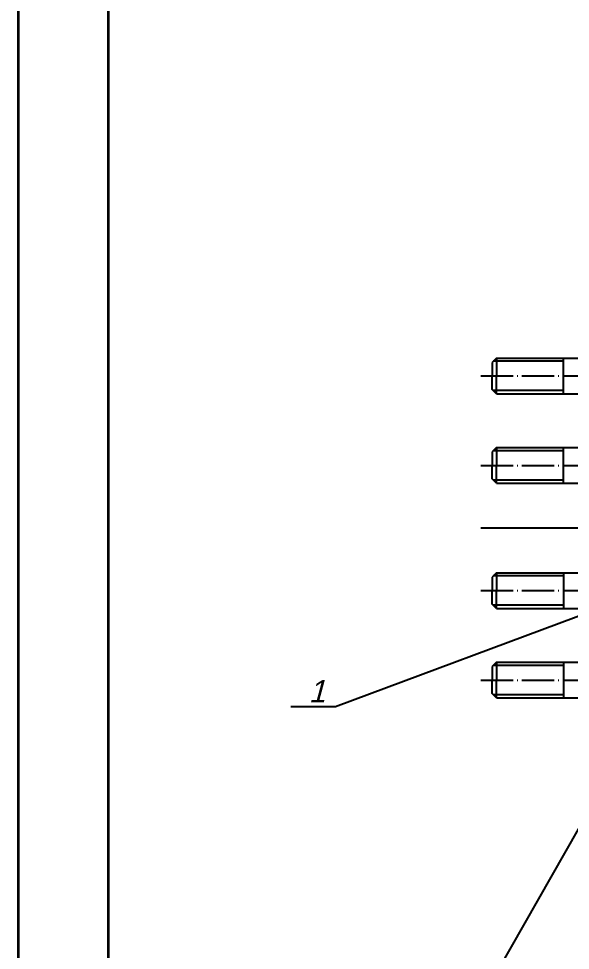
# Model space of a CAD drawing. Extents: x -1 to 839, y 2 to 596.
# Drawn here: x -0.8 to 122.5, y 205.5 to 413.9 of the extents above; entities that cross this region are included whole.
import ezdxf

# ---------------------------------------------------------------- set-up
doc = ezdxf.new("R2010")
doc.units = 0
doc.header["$MEASUREMENT"] = 0
doc.linetypes.add('ACAD_ISO04W100', pattern=[30.5, 24, -3, 0.5, -3])
doc.layers.get('0').update_dxf_attribs({"linetype": 'CONTINUOUS'})
doc.layers.add('Рамка', color=52, linetype='CONTINUOUS', lineweight=35)
doc.styles.add('CYRWIN', font='cyrwin.shx', dxfattribs={"oblique": 15, "height": 5})

msp = doc.modelspace()

# ---------------------------------------------------------------- linework, layer by layer
at = {"color": 7, "linetype": 'ByBlock'}
for p, q in [((106, 338), (105, 337)), ((106, 338), (106, 334)), ((106, 338), (128, 338)), ((121, 330), (121, 338)), ((105, 337), (105, 334)), ((105, 331), (105, 334)), ((106, 330), (106, 334)), ((106, 330), (105, 331)), ((106, 330), (128, 330)), ((106, 318), (105, 317)), ((105, 317), (105, 314)), ((106, 318), (106, 314)), ((106, 318), (128, 318)), ((121, 310), (121, 318)), ((105, 311), (105, 314)), ((106, 310), (106, 314)), ((106, 310), (105, 311)), ((106, 310), (128, 310)), ((106, 290), (105, 289)), ((106, 290), (128, 290)), ((106, 290), (106, 286)), ((121, 290), (121, 282)), ((105, 289), (105, 286)), ((105, 283), (105, 286)), ((106, 282), (106, 286)), ((106, 282), (105, 283)), ((106, 282), (128, 282)), ((106, 270), (105, 269)), ((105, 269), (105, 266)), ((106, 270), (106, 266)), ((106, 270), (128, 270)), ((121, 270), (121, 262)), ((105, 263), (105, 266)), ((106, 262), (106, 266)), ((106, 262), (105, 263)), ((106, 262), (128, 262))]:
    msp.add_line(p, q, dxfattribs=at)
at = {"color": 1, "linetype": 'ByBlock'}
for p, q in [((121, 337.28), (105.28, 337.28)), ((121, 330.72), (105.28, 330.72)), ((121, 317.28), (105.28, 317.28)), ((121, 310.72), (105.28, 310.72)), ((121, 289.28), (105.28, 289.28)), ((121, 282.72), (105.28, 282.72)), ((121, 269.28), (105.28, 269.28)), ((121, 262.72), (105.28, 262.72))]:
    msp.add_line(p, q, dxfattribs=at)
at = {"color": 5, "linetype": 'ACAD_ISO04W100', "ltscale": 0.3}
for p, q in [((102.5, 334), (133.5, 334)), ((102.5, 314), (133.5, 314)), ((102.5, 286), (133.5, 286)), ((102.5, 266), (133.5, 266))]:
    msp.add_line(p, q, dxfattribs=at)
at = {"color": 5, "linetype": 'ACAD_ISO04W100', "ltscale": 1.5}
msp.add_line((102.5, 300), (734.25, 300), dxfattribs=at)
at = {"color": 5, "linetype": 'ByBlock'}
for p, q in [((145, 288), (70, 260)), ((142, 264), (100, 190)), ((70, 260), (60, 260))]:
    msp.add_line(p, q, dxfattribs=at)
at = {"layer": 'Рамка', "color": 3}
for p, q in [((-0.83, 2.09), (-0.83, 596.09)), ((19.17, 591.09), (19.17, 7.09))]:
    msp.add_line(p, q, dxfattribs=at)

# ---------------------------------------------------------------- texts
at = {"color": 5, "linetype": 'ByBlock', "style": 'CYRWIN', "oblique": 15}
msp.add_text('1', height=5, dxfattribs=at).set_placement((64, 261))

doc.saveas('drawing.dxf')
